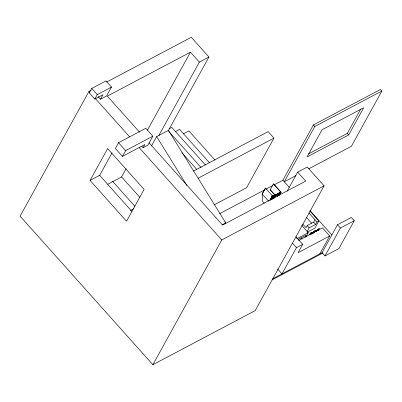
<?xml version="1.0" encoding="UTF-8"?>
<svg xmlns="http://www.w3.org/2000/svg" width="402" height="402" viewBox="0 0 402 402"><rect width="100%" height="100%" fill="white"/><g stroke="black" fill="none" stroke-linecap="round" stroke-linejoin="round"><path stroke-width="0.6" d="M313.304 232.1L312.706 232.517M313.58 232.351L314.042 231.311L314.701 232.049M314.495 231.733L314.746 230.939L315.404 231.678M314.042 231.311L313.786 232.115L314.746 230.939M318.072 229.753C318.057 229.281 319.595 227.984 319.324 228.914M319.193 228.909C319.193 228.165 317.67 230.05 318.585 229.622M311.369 233.225L311.429 232.959L311.068 233.075M272.586 199.01L274.33 195.679L272.626 199.055M310.615 233.125L309.997 234.024L310.615 233.125L311.279 233.863M274.516 197.874L276.224 194.679L274.556 197.915M273.873 198.221L275.355 195.508L273.506 196.483L273.782 196.789L273.521 197.266L273.224 196.91L273.722 196.005L276.224 194.679M91.184 90.224L88.973 91.395L20.1 216.155L152.876 364.714L255.205 310.605L324.077 185.845L307.264 167.036L297.671 172.111L287.088 191.282M100.515 99.229L106.555 96.033L111.5 87.073L105.982 80.897L91.746 88.425L89.274 92.902L94.797 99.078L102.987 94.746L100.515 99.229L98.148 96.58M94.797 99.078L97.269 94.601L111.5 87.073M90.068 180.408L107.63 148.584L144.112 189.402L126.55 221.226L90.068 180.408L99.661 175.332L112.078 152.84M143.127 147.685L147.901 145.162L152.845 136.203L145.79 128.308L118.545 142.715L115.359 148.479L122.419 156.378L144.891 144.494L143.127 147.685L141.881 146.293M122.419 156.378L125.6 150.609L152.845 136.203M107.741 184.257L121.595 176.93L126.148 168.684M147.383 130.213L190.468 52.165L199.357 62.109L158.865 135.459M151.499 145.966L156.654 136.63L168.458 130.384L208.95 57.034L191.297 37.285L106.671 82.033M193.427 171.126L268.149 131.615L273.963 138.117L246.582 187.714L213.964 204.965M152.876 364.714L221.748 239.954L324.077 185.845M268.697 201.261L262.154 194.03L265.461 188.106L262.154 194.03L262.712 201.648L264.194 203.311M275.063 195.221L270.199 189.779L273.506 183.855L280.857 192.076L272.752 196.362L272.229 195.97L269.878 200.226M270.003 200.161L272.35 195.905M270.757 200.101L272.727 196.528L271.963 195.668M271.435 199.362L272.611 197.231M272.898 196.719L273.018 196.221M273.506 196.392L273.732 196.643L272.174 197.462L272.395 197.714L272.455 196.95L280.837 192.518L281.038 192.136L280.727 191.784L280.048 192.895M272.043 199.04L272.928 197.442M272.084 199.08L273.757 196.045L276.259 194.724M273.732 196.643L272.395 197.714M274.094 184.87L282.913 180.207L313.419 124.942L380.513 89.46L381.9 91.013L351.388 146.278L308.696 168.86M275.053 195.94C275.39 195.673 273.928 195.588 278.295 194.226M273.616 198.648L274.797 196.513M275.631 195.814L275.335 195.427M381.9 91.013L314.806 126.489L284.294 181.759L295.942 175.604M277.365 196.603L278.541 194.473M279.335 193.035L278.872 193.98L280.018 192.739L279.37 193.076M277.697 196.116L278.581 194.513M279.802 193.126L279.978 192.694M279.159 194.854L280.752 192.05L273.506 183.855M279.043 195.337L280.807 192.02L272.707 196.302M279.36 195.171L280.536 193.04M280.837 192.518L280.777 193.282L279.707 193.849L279.516 193.638M308.399 153.951L347.313 133.374L360.81 108.922M348.7 134.921L363.694 107.761L322.037 129.786L307.043 156.951L348.7 134.921L347.313 133.374M314.977 219.738L313.645 222.15L307.128 225.597L305.987 227.663L302.716 223.999M295.872 236.698L302.706 244.346L296.47 247.642L281.988 273.878L277.566 268.928M307.133 231.502L309.148 227.859L315.665 224.406L316.997 221.999L318.826 221.035L309.701 210.824M305.007 237.245L306.153 235.17L298.063 239.446M305.882 237.054L308.289 232.693L301.701 225.316M302.706 244.346L298.108 252.677L329.715 235.964L322.474 227.869L298.636 240.476M309.55 234.326L309.223 234.652L309.55 234.326L310.213 235.064M310.535 233.683L311.128 232.818L312.118 233.924M310.927 233.18L311.128 232.818M311.314 233.547L312.128 232.286L313.118 233.396M311.696 233.07L312.128 232.286M313.258 233.014C313.419 231.733 311.485 232.748 312.299 232.607M318.826 221.035L314.912 228.125L307.083 232.266M314.967 231.617L315.887 230.537L316.645 231.286M315.133 231.527L315.394 231.049M315.987 230.547L316.203 230.366L316.861 231.105M316.128 230.713L317.002 229.979L316.766 230.552M317.605 230.11L317.866 229.632L317.263 230.1M318.59 230.256L317.982 229.426L318.806 230.08M319.831 253.863L329.715 235.964M322.062 252.682L337.464 224.788L351.358 217.442L354.278 220.713L338.881 248.607L324.987 255.953L322.062 252.682L272.792 278.737M324.987 255.953L340.388 228.055L354.278 220.713M317.103 230.175L317.932 229.517M312.535 232.607L313.434 231.859L313.354 232.24M313.776 232.245L314.56 231.175M314.751 231.376L315.449 230.567L316.113 231.306M314.816 231.431L315.449 230.567M315.464 230.939L315.922 230.668M190.468 52.165L107.334 96.128L139.484 132.102M199.357 62.109L208.95 57.034M169.126 128.846L171.825 127.424L205.467 165.066M175.247 131.665L179.588 129.369L209.497 162.83M183.372 133.821L188.885 130.906L215.055 160.182M130.323 210.537L133.605 208.804M198.226 178.166L273.963 138.117M219.547 213.718L264.727 189.824M265.828 189.242L272.993 185.453M270.199 189.779L275.119 195.191M271.39 197.236L273.109 196.327M281.038 192.136L280.626 192.196M279.837 193.111L279.119 193.427M279.988 193.337L281.063 192.769M273.782 196.789L280.114 193.417L279.762 193.086M273.521 197.266L279.827 193.93L279.551 193.623M222.025 224.899L225.758 222.924L168.458 130.384M308.289 232.693L297.103 238.607L296.279 237.688M272.189 279.832L322.881 253.029M313.419 124.942L314.806 126.489M297.671 172.111L305.711 181.111L222.577 225.07L149.092 142.846M337.464 224.788L340.388 228.055M282.913 180.207L289.309 187.372M310.208 210.754L331.941 235.064M308.842 212.879L316.997 221.999M313.645 222.15L315.665 224.406M317.982 229.426L318.64 230.165M306.374 217.351L311.691 223.296M316.037 230.457L316.696 231.195M315.274 230.663L316.263 231.768M314.57 231.034L315.228 231.773M313.872 231.401L314.535 232.14M307.128 225.597L309.148 227.859M312.434 232.361L313.093 233.1M311.962 232.376L312.952 233.482M310.962 232.904L311.625 233.642M310.419 233.225L311.409 234.336M265.405 188.136L272.812 196.332M301.013 237.808L302.148 239.084M292.45 243.145L296.47 247.642M168.75 131.364L201.146 167.609M181.764 152.659L196.719 169.388M224.954 222.025L225.758 222.924M91.746 88.425L97.269 94.601M88.973 91.395L89.807 92.329M95.651 98.872L129.474 136.71M139.077 147.454L221.748 239.954M118.545 142.715L125.6 150.609M121.595 176.93L139.916 197.427M112.535 181.272L134.966 206.367M99.661 175.332L131.997 211.512M156.654 136.63L186.95 185.558M316.897 230.165L316.349 230.522L316.897 230.165M309.897 234.185L309.897 234.185"/></g></svg>
